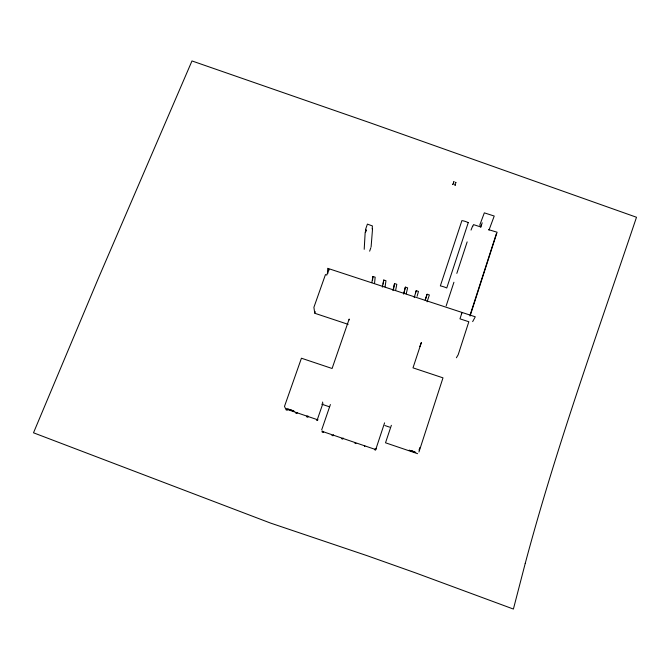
<?xml version="1.0" encoding="UTF-8"?>
<svg xmlns="http://www.w3.org/2000/svg" width="670" height="670" viewBox="0 0 670 670"><rect width="100%" height="100%" fill="white"/><g stroke="black" fill="none" stroke-linecap="round" stroke-linejoin="round"><path stroke-width="1" d="M349.171 319.942L349.179 319.021L332.094 368.492L301.433 358.216L284.49 406.397L285.671 408.918L317.312 419.654L322.84 403.625L322.555 402.05M364.204 249.315L365.167 232.423L366.088 229.768M372.168 229.081L372.42 225.949L367.411 224.107L365.728 228.939L365.535 232.247L366.197 230.329M371.096 246.979L372.537 228.905M371.825 282.631L372.93 276.467L372.537 280.562M374.538 283.335L375.175 277.204L373.014 276.492M382.327 287.128L383.726 280.01L383.165 284.055M385.083 286.802L385.979 280.747L383.818 280.035M364.664 446.555L364.79 445.86M392.938 290.613L394.546 283.552L393.449 289.549M395.652 290.269L396.799 284.298L394.638 283.586M403.558 294.105L405.375 287.103L404.035 293.024M406.238 293.745L407.636 287.849L405.467 287.137M414.202 297.597L416.229 290.663L415.526 292.773M417.109 296.257L418.49 291.408L416.321 290.696M374.446 449.855L374.639 449.21M375.535 450.223L376.088 448.414M425.165 300.143L427.091 294.231L425.55 299.029M470.122 314.967L496.277 233.947M470.072 316.056L497.106 232.222L488.505 229.626M418.951 451.999L442.987 377.847L412.996 367.855L421.363 342.538L419.864 346.558M479.687 225.279L484.335 212.859L494.226 216.033L489 230.086M480.767 227.138L482.207 222.817M446.178 305.872L453.925 282.246M456.831 273.385L467.157 241.887M384.58 422.854L375.728 449.578L322.002 431.312M427.083 301.827L429.361 294.967L427.184 294.256M343.082 438.012L342.713 439.093L341.633 438.724M333.35 434.704L332.982 435.785L331.901 435.416M321.675 429.914L330.385 404.538M322.555 431.028L322.186 432.108L323.267 432.477L323.635 431.396M369.647 251.166L370.803 247.816M317.898 419.462L317.53 420.534L316.449 420.174M307.145 415.81L306.776 416.891L307.848 417.251L308.217 416.179M297.212 412.444L296.844 413.516L295.763 413.156M286.492 408.809L286.115 409.881L287.187 410.241L287.564 409.169M315.31 311.684L314.758 313.259L348.149 324.347M419.001 450.131L419.973 447.426M391.364 425.299L385.518 442.795L417.603 453.682M471.035 230.07L472.601 226.133M472.811 226.385L473.514 224.626L480.851 226.988M480.717 226.343L481.395 224.752M461.496 313.728L461.873 312.982L459.972 318.836L468.832 321.751L458.188 354.74L456.396 357.763M472.66 321.625L475.281 316.801L327.663 268.318L327.823 273.494M321.717 404.178L329.64 406.858M384.898 425.542L389.714 427.167M354.899 443.239L355.988 443.607M314.716 312.965L313.903 307.329L325.453 274.591L326.809 275.043L328.836 269.29L328.911 270.412M455.165 183.965L455.114 185.314L455.165 183.965M525.23 563.428L513.404 609.055L415.794 572.976L367.378 555.782L270.345 523.01L33.5 432.795L98.406 278.217L191.98 60.945L369.982 122.752L636.5 217.256C597.849 332.102 556.452 446.27 525.23 563.428M468.255 222.641L446.756 288.008A7.127 1.742 18 0 0 440.341 285.906L461.906 220.597A7.043 2.161 17.6 0 1 468.255 222.641M453.423 183.412L452.711 184.552L453.423 183.412M453.975 181.771L453.473 182.273L453.975 181.771M455.709 182.324L455.876 183.044L455.717 182.324M290.604 409.688L287.531 408.993L294.038 411.204L290.604 409.688M412.645 451.086L409.127 450.24L415.752 452.493L412.645 451.086"/></g></svg>
